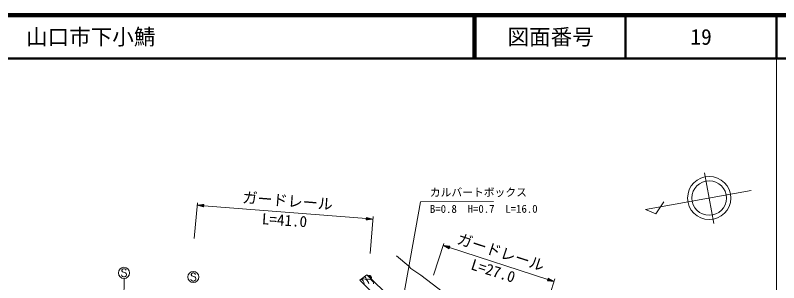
# Model space of a CAD drawing. Units: millimetres, scale not verified. Extents: x 40000 to 680000, y 20000 to 380000.
# Drawn here: x 402552 to 579500, y 318074 to 380000 of the extents above; entities that cross this region are included whole.
import ezdxf
from ezdxf.enums import TextEntityAlignment as Align

# ---------------------------------------------------------------- set-up
doc = ezdxf.new("R2010")
doc.units = ezdxf.units.MM
doc.header["$LTSCALE"] = 1000
for name, color, linetype, lineweight in [('M-BGD', 7, 'Continuous', 13), ('M-BMK-SRVR', 3, 'Continuous', 13), ('M-STR-HTXT', 7, 'Continuous', 13), ('M-STR-STRC', 7, 'Continuous', 13), ('M-TTL', 2, 'Continuous', 140), ('M-TTL-BAND', 7, 'Continuous', 13), ('M-TTL-LINE', 7, 'Continuous', 50)]:
    doc.layers.add(name, color=color, linetype=linetype, lineweight=lineweight)
doc.layers.add('M-TTL-TXT', color=7, linetype='Continuous')
doc.styles.add('ＭＳ ゴシック', font='')
doc.styles.get('ＭＳ ゴシック').set_extended_font_data('MS Gothic')

msp = doc.modelspace()

# ---------------------------------------------------------------- linework, layer by layer
at = {"layer": 'M-BGD'}
for p, q in [((490924, 324330), (493802, 321875)), ((493802, 321875), (494226, 321367)), ((494226, 321367), (496512, 319843)), ((482450, 318698), (484068, 319913)), ((486965, 314122), (482450, 318698)), ((496512, 319843), (504809, 313577))]:
    msp.add_line(p, q, dxfattribs=at)
msp.add_lwpolyline([(503749, 304082), (498806, 307374), (493232, 311559), (489622, 314567), (484068, 319913)], dxfattribs=at)
for centre, radius, start, end in [((482144, 317771), 1250, 6.8699, 63.39595), ((481528, 318704), 1250, 6.8699, 10.37108), ((483260, 317704), 1250, 6.8699, 113.1301), ((482644, 318637), 1250, 6.8699, 44.50768), ((484376, 317637), 1250, 6.8699, 113.1301), ((483760, 318570), 1250, 65.30014, 82.24652), ((484578, 319265), 512, 328.77413, 123.41336), ((484578, 319265), 410, 332.01942, 120.16806), ((484578, 319265), 308, 337.55387, 114.63362), ((484578, 319265), 205, 349.37713, 102.81036), ((483760, 318570), 1250, 6.8699, 26.88735), ((485492, 317570), 1250, 102.05142, 113.1301)]:
    msp.add_arc(centre, radius, start, end, dxfattribs=at)
at = {"layer": 'M-BMK-SRVR'}
for p, q in [((564425, 331817), (562332, 343541)), ((573120, 339423), (548590, 335045)), ((550980, 334045), (552864, 336807)), ((548590, 335045), (550980, 334045))]:
    msp.add_line(p, q, dxfattribs=at)
for radius in [5000, 4000]:
    msp.add_circle((563385, 337679), radius, dxfattribs=at)
at = {"layer": 'M-STR-HTXT'}
for p, q in [((443999, 328299), (444798, 336576)), ((444745, 336032), (446264, 336212)), ((446217, 335614), (446264, 336212)), ((488998, 294792), (496451, 336841)), ((513367, 336846), (496451, 336841)), ((444745, 336032), (446217, 335614)), ((444745, 336032), (446241, 335913)), ((446236, 335853), (445040, 335948)), ((446245, 335972), (445049, 336068)), ((445334, 335865), (446231, 335793)), ((445353, 336104), (446250, 336032)), ((446226, 335733), (445628, 335781)), ((446255, 336092), (445657, 336140)), ((445922, 335697), (446222, 335673)), ((445961, 336176), (446260, 336152)), ((446241, 335913), (483922, 332910)), ((483946, 333209), (483898, 332611)), ((485418, 332791), (483898, 332611)), ((484202, 332647), (483903, 332671)), ((483908, 332731), (484506, 332683)), ((484810, 332719), (483913, 332791)), ((483917, 332850), (485114, 332755)), ((485418, 332791), (483922, 332910)), ((483927, 332970), (485123, 332875)), ((484829, 332958), (483932, 333030)), ((483937, 333090), (484535, 333042)), ((484240, 333126), (483941, 333150)), ((485418, 332791), (483946, 333209)), ((484778, 324877), (485470, 333440)), ((499476, 319796), (501919, 327160)), ((501765, 326694), (503099, 325946)), ((501765, 326694), (503284, 326516)), ((501765, 326694), (503191, 326231)), ((503173, 326174), (502031, 326544)), ((503210, 326288), (502068, 326658)), ((502298, 326395), (503154, 326117)), ((502372, 326623), (503228, 326345)), ((503136, 326060), (502565, 326245)), ((503247, 326402), (502676, 326587)), ((502832, 326095), (503117, 326003)), ((502980, 326552), (503265, 326459)), ((503099, 325946), (503284, 326516)), ((503191, 326231), (525996, 318830)), ((525022, 310755), (527614, 318973)), ((526088, 319115), (525903, 318545)), ((527423, 318367), (525903, 318545)), ((526207, 318509), (525922, 318602)), ((525940, 318659), (526511, 318474)), ((526815, 318438), (525959, 318716)), ((525977, 318773), (527119, 318403)), ((527423, 318367), (525996, 318830)), ((526014, 318887), (527156, 318517)), ((526889, 318666), (526033, 318944)), ((526051, 319001), (526622, 318816)), ((526355, 318966), (526070, 319058)), ((527423, 318367), (526088, 319115))]:
    msp.add_line(p, q, dxfattribs=at)
at = {"layer": 'M-STR-STRC'}
for p, q in [((427393, 321182), (427275, 320946)), ((427275, 320946), (427275, 320828)), ((427275, 320828), (427393, 320591)), ((427629, 321300), (427393, 321182)), ((427393, 320591), (428102, 320355)), ((427866, 321300), (427629, 321300)), ((428102, 321182), (427866, 321300)), ((428220, 320946), (428102, 321182)), ((428102, 320355), (428220, 320237)), ((443705, 320349), (443469, 320231)), ((443941, 320349), (443705, 320349)), ((444178, 320231), (443941, 320349)), ((427275, 319646), (427156, 319882)), ((427393, 319528), (427275, 319646)), ((427629, 319409), (427393, 319528)), ((427797, 318956), (427506, 298605)), ((427866, 319409), (427629, 319409)), ((428102, 319528), (427866, 319409)), ((428220, 319646), (428102, 319528)), ((428220, 320237), (428338, 320000)), ((428338, 319882), (428220, 319646)), ((428338, 320000), (428338, 319882)), ((443351, 318695), (443232, 318931)), ((443469, 320231), (443351, 319995)), ((443351, 319995), (443351, 319877)), ((443351, 319877), (443469, 319640)), ((443469, 318577), (443351, 318695)), ((443469, 319640), (444178, 319404)), ((443705, 318458), (443469, 318577)), ((444178, 318577), (443941, 318458)), ((444296, 319995), (444178, 320231)), ((444178, 319404), (444296, 319286)), ((444296, 318695), (444178, 318577)), ((444296, 319286), (444414, 319049)), ((444414, 318931), (444296, 318695)), ((444414, 319049), (444414, 318931)), ((443941, 318458), (443705, 318458))]:
    msp.add_line(p, q, dxfattribs=at)
for centre in [(427747, 320355), (443823, 319404)]:
    msp.add_circle(centre, 1300, dxfattribs=at)
at = {"layer": 'M-TTL'}
msp.add_line((680000, 380000), (40000, 380000), dxfattribs=at)
at = {"layer": 'M-TTL-BAND'}
msp.add_line((579000, 20000), (579000, 370000), dxfattribs=at)
at = {"layer": 'M-TTL-LINE'}
for p, q in [((508747, 380000), (508747, 370000)), ((509247, 380000), (509247, 370000)), ((543997, 380000), (543997, 370000)), ((579000, 380000), (579000, 370000)), ((40000, 370000), (680000, 370000))]:
    msp.add_line(p, q, dxfattribs=at)

# ---------------------------------------------------------------- texts
at = {"layer": 'M-STR-HTXT', "style": 'ＭＳ ゴシック'}
for s, p in [('カルバートボックス', (509883, 338985)), ('B=0.8\u3000H=0.7\u3000L=16.0', (511137, 335178))]:
    msp.add_text(s, height=1833, rotation=0.078, dxfattribs=at).set_placement(p, align=Align.MIDDLE_CENTER)
for s, rotation, p in [('ガードレール', 355.444, (455056, 335840)), ('L=41.0', 356.025, (459595, 330870)), ('ガードレール', 342.02, (504477, 326443)), ('L=27.0', 342.449, (507717, 320469))]:
    msp.add_text(s, height=2566, rotation=rotation, dxfattribs=at).set_placement(p, align=Align.BOTTOM_LEFT)
at = {"layer": 'M-TTL-TXT', "style": 'ＭＳ ゴシック'}
msp.add_text('山口市下小鯖', height=3666, dxfattribs=at).set_placement((405024, 375000), align=Align.MIDDLE_LEFT)
for s, p in [('図面番号', (526622, 375000)), ('19', (561497, 375000))]:
    msp.add_text(s, height=3666, dxfattribs=at).set_placement(p, align=Align.MIDDLE_CENTER)

doc.saveas('drawing.dxf')
